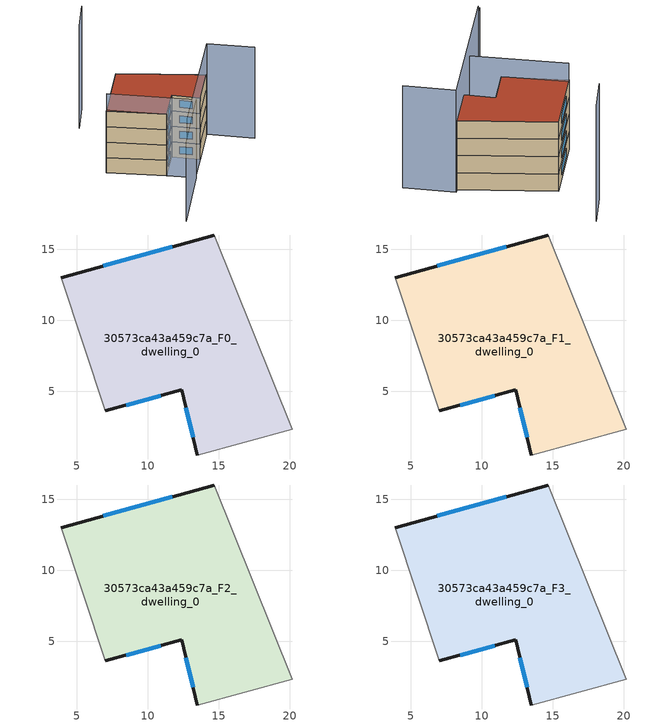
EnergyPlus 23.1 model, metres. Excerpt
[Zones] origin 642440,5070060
30573ca43a459c7a_F0_dwelling_0
 floor ground (EU_floor_Construction): 14.69,16.01 20.19,2.3 13.49,0.5 12.39,5.1 6.98,3.6 3.89,13.01 z0
 wall outside (EU_wall_Construction): 14.69,16.01 3.89,13.01 / 6.98,3.6 12.39,5.1 13.49,0.5 z0:3
 wall adiabatic (EU_wall_Construction): 3.89,13.01 6.98,3.6 / 13.49,0.5 20.19,2.3 14.69,16.01 z0:3
 window (EU_Window_Construction): 11.72,15.18 6.86,13.84 / 12.69,3.83 13.19,1.76 / 8.47,4.01 10.9,4.69 z0.83:2.17
30573ca43a459c7a_F1_dwelling_0
 floor to 30573ca43a459c7a_F0_dwelling_0 (EU_floor_Construction): 14.69,16.01 20.19,2.3 13.49,0.5 12.39,5.1 6.98,3.6 3.89,13.01 z3
 wall outside (EU_wall_Construction): 14.69,16.01 3.89,13.01 / 6.98,3.6 12.39,5.1 13.49,0.5 z3:6
 wall adiabatic (EU_wall_Construction): 3.89,13.01 6.98,3.6 / 13.49,0.5 20.19,2.3 14.69,16.01 z3:6
 window (EU_Window_Construction): 11.72,15.18 6.86,13.84 / 12.69,3.83 13.19,1.76 / 8.47,4.01 10.9,4.69 z3.83:5.17
30573ca43a459c7a_F2_dwelling_0
 floor to 30573ca43a459c7a_F1_dwelling_0 (EU_floor_Construction): 14.69,16.01 20.19,2.3 13.49,0.5 12.39,5.1 6.98,3.6 3.89,13.01 z6
 wall outside (EU_wall_Construction): 14.69,16.01 3.89,13.01 / 6.98,3.6 12.39,5.1 13.49,0.5 z6:9
 wall adiabatic (EU_wall_Construction): 3.89,13.01 6.98,3.6 / 13.49,0.5 20.19,2.3 14.69,16.01 z6:9
 window (EU_Window_Construction): 11.72,15.18 6.86,13.84 / 12.69,3.83 13.19,1.76 / 8.47,4.01 10.9,4.69 z6.83:8.17
30573ca43a459c7a_F3_dwelling_0
 floor to 30573ca43a459c7a_F2_dwelling_0 (EU_floor_Construction): 14.69,16.01 20.19,2.3 13.49,0.5 12.39,5.1 6.98,3.6 3.89,13.01 z9
 wall outside (EU_wall_Construction): 14.69,16.01 3.89,13.01 / 6.98,3.6 12.39,5.1 13.49,0.5 z9:12
 wall adiabatic (EU_wall_Construction): 3.89,13.01 6.98,3.6 / 13.49,0.5 20.19,2.3 14.69,16.01 z9:12
 window (EU_Window_Construction): 11.72,15.18 6.86,13.84 / 12.69,3.83 13.19,1.76 / 8.47,4.01 10.9,4.69 z9.83:11.17
 roof outside (EU_roof_Construction): 20.19,2.3 14.69,16.01 3.89,13.01 6.98,3.6 12.39,5.1 13.49,0.5 z12
shading: -0.84,-3.35 20.76,2.45 / 20.76,2.45 22.79,-5.11 z0:17.7; 4.27,13.12 8.3,-1 / 8.3,-1 -4,-4.51 z0:15.2; 19.7,24.11 14.19,22.2 z0:20
[Building]
EU S2 Campaign: North Axis=0; Terrain=City; Solar Distribution=FullExterior
[Site:Location]
Lyon-Bron: Latitude=45.75; Longitude=5; Time Zone=1; Elevation=198
[SizingPeriod:WeatherFileDays]
AnnualSizingPeriod: Begin Month=1; Begin Day of Month=1; End Month=12; End Day of Month=31; Day of Week for Start Day=Monday; Use Weather File Daylight Saving Period=No; Use Weather File Rain and Snow Indicators=No
[MATERIAL]
EU_InternalMass_Material: Roughness=MediumRough; Thickness=0.1; Conductivity=1; Density=1800; Specific Heat=900; Thermal Absorptance=0.9; Solar Absorptance=0.7; Visible Absorptance=0.7
[MATERIAL:NOMASS] Roughness=MediumRough; Thermal Absorptance=0.9; Solar Absorptance=0.7; Visible Absorptance=0.7
Name | Thermal Resistance
EU_wall_NoMass | 0.87146
EU_roof_NoMass | 0.842276
EU_floor_NoMass | 0.496999
[WINDOWMATERIAL:SIMPLEGLAZINGSYSTEM]
EU_Window_SimpleGlazing: UFactor=2.2525; Solar Heat Gain Coefficient=0.76; Visible Transmittance=0.76
[CONSTRUCTION]
EU_wall_Construction: EU_wall_NoMass
EU_roof_Construction: EU_roof_NoMass
EU_floor_Construction: EU_floor_NoMass
EU_InternalMass_Construction: EU_InternalMass_Material
EU_Window_Construction: EU_Window_SimpleGlazing
[ZONE] Type=1; Multiplier=1; Ceiling Height=autocalculate; Floor Area=autocalculate; Part of Total Floor Area=Yes
Name | Volume
30573ca43a459c7a_F0_dwelling_0; 30573ca43a459c7a_F1_dwelling_0; 30573ca43a459c7a_F2_dwelling_0 | 436.351
30573ca43a459c7a_F3_dwelling_0 | 872.703
[INTERNALMASS] Construction=EU_InternalMass_Construction; Surface Area=145.45
Name | Zone or ZoneList
30573ca43a459c7a_F0_dwelling_0_EU_InternalMass | 30573ca43a459c7a_F0_dwelling_0
30573ca43a459c7a_F1_dwelling_0_EU_InternalMass | 30573ca43a459c7a_F1_dwelling_0
30573ca43a459c7a_F2_dwelling_0_EU_InternalMass | 30573ca43a459c7a_F2_dwelling_0
30573ca43a459c7a_F3_dwelling_0_EU_InternalMass | 30573ca43a459c7a_F3_dwelling_0
[OTHEREQUIPMENT] Fuel Type=Electricity; Design Level Calculation Method=Watts/Area; Power per Zone Floor Area=1; Fraction Latent=0; Fraction Radiant=0; Fraction Lost=0; Carbon Dioxide Generation Rate=0; EndUse Subcategory=EU_Step8_InternalGains
Name | Zone or ZoneList or Space or SpaceList | Schedule
EU_Step8_InternalGain_30573ca43a459c7a_F0_dwelling_0_f000 | 30573ca43a459c7a_F0_dwelling_0 | EU_Step8_GainSchedule_30573ca43a459c7a_F0_dwelling_0_f000
EU_Step8_InternalGain_30573ca43a459c7a_F1_dwelling_0_f000 | 30573ca43a459c7a_F1_dwelling_0 | EU_Step8_GainSchedule_30573ca43a459c7a_F1_dwelling_0_f000
EU_Step8_InternalGain_30573ca43a459c7a_F2_dwelling_0_f000 | 30573ca43a459c7a_F2_dwelling_0 | EU_Step8_GainSchedule_30573ca43a459c7a_F2_dwelling_0_f000
EU_Step8_InternalGain_30573ca43a459c7a_F3_dwelling_0_f000 | 30573ca43a459c7a_F3_dwelling_0 | EU_Step8_GainSchedule_30573ca43a459c7a_F3_dwelling_0_f000
[ZONEVENTILATION:DESIGNFLOWRATE] Schedule=EU_AlwaysOn; Design Flow Rate Calculation Method=AirChanges/Hour; Air Changes per Hour=0.425; Ventilation Type=Natural; Fan Pressure Rise=0; Fan Total Efficiency=1; Constant Term Coefficient=1; Temperature Term Coefficient=0; Velocity Term Coefficient=0; Velocity Squared Term Coefficient=0; Minimum Indoor Temperature=-100; Maximum Indoor Temperature=100; Delta Temperature=-100; Minimum Outdoor Temperature=-100; Maximum Outdoor Temperature=100; Maximum Wind Speed=40
Name | Zone or ZoneList or Space or SpaceList
EU_ConstantAir_30573ca43a459c7a_F0_dwelling_0 | 30573ca43a459c7a_F0_dwelling_0
EU_ConstantAir_30573ca43a459c7a_F1_dwelling_0 | 30573ca43a459c7a_F1_dwelling_0
EU_ConstantAir_30573ca43a459c7a_F2_dwelling_0 | 30573ca43a459c7a_F2_dwelling_0
EU_ConstantAir_30573ca43a459c7a_F3_dwelling_0 | 30573ca43a459c7a_F3_dwelling_0
[HVACTEMPLATE:THERMOSTAT] Constant Heating Setpoint=20; Constant Cooling Setpoint=50
EU_HeatOnly_30573ca43a459c7a_F0_dwelling_0; EU_HeatOnly_30573ca43a459c7a_F1_dwelling_0; EU_HeatOnly_30573ca43a459c7a_F2_dwelling_0; EU_HeatOnly_30573ca43a459c7a_F3_dwelling_0
[HVACTEMPLATE:ZONE:IDEALLOADSAIRSYSTEM] System Availability Schedule=EU_AlwaysOn; Maximum Heating Supply Air Temperature=50; Minimum Cooling Supply Air Temperature=13; Maximum Heating Supply Air Humidity Ratio=0.0156; Minimum Cooling Supply Air Humidity Ratio=0.0077; Heating Limit=NoLimit; Cooling Limit=NoLimit; Heating Availability Schedule=EU_AlwaysOn; Cooling Availability Schedule=EU_CoolingOff; Dehumidification Control Type=ConstantSensibleHeatRatio; Cooling Sensible Heat Ratio=0.7; Dehumidification Setpoint=60; Humidification Control Type=None; Humidification Setpoint=30; Outdoor Air Method=None; Outdoor Air Flow Rate per Person=0.00944; Outdoor Air Flow Rate per Zone Floor Area=0; Outdoor Air Flow Rate per Zone=0; Demand Controlled Ventilation Type=None; Outdoor Air Economizer Type=NoEconomizer; Heat Recovery Type=None; Sensible Heat Recovery Effectiveness=0.7; Latent Heat Recovery Effectiveness=0.65
Name | Template Thermostat
30573ca43a459c7a_F0_dwelling_0 | EU_HeatOnly_30573ca43a459c7a_F0_dwelling_0
30573ca43a459c7a_F1_dwelling_0 | EU_HeatOnly_30573ca43a459c7a_F1_dwelling_0
30573ca43a459c7a_F2_dwelling_0 | EU_HeatOnly_30573ca43a459c7a_F2_dwelling_0
30573ca43a459c7a_F3_dwelling_0 | EU_HeatOnly_30573ca43a459c7a_F3_dwelling_0
[SIZING:ZONE] Zone Cooling Design Supply Air Temperature Input Method=SupplyAirTemperature; Zone Cooling Design Supply Air Temperature=13; Zone Heating Design Supply Air Temperature Input Method=SupplyAirTemperature; Zone Heating Design Supply Air Temperature=50; Zone Cooling Design Supply Air Humidity Ratio=0.008; Zone Heating Design Supply Air Humidity Ratio=0.008; Cooling Design Air Flow Method=DesignDay; Cooling Design Air Flow Rate=0; Cooling Minimum Air Flow per Zone Floor Area=0.000762; Cooling Minimum Air Flow=0; Cooling Minimum Air Flow Fraction=0.2; Heating Design Air Flow Method=DesignDay; Heating Design Air Flow Rate=0; Heating Maximum Air Flow per Zone Floor Area=0.002032; Heating Maximum Air Flow=0.141576; Heating Maximum Air Flow Fraction=0.3; Account for Dedicated Outdoor Air System=No; Dedicated Outdoor Air System Control Strategy=NeutralSupplyAir; Dedicated Outdoor Air Low Setpoint Temperature for Design=autosize; Dedicated Outdoor Air High Setpoint Temperature for Design=autosize; Zone Load Sizing Method=Sensible Load Only No Latent Load; Zone Latent Cooling Design Supply Air Humidity Ratio Input Method=HumidityRatioDifference; Zone Cooling Design Supply Air Humidity Ratio Difference=0.005; Zone Latent Heating Design Supply Air Humidity Ratio Input Method=HumidityRatioDifference; Zone Humidification Design Supply Air Humidity Ratio Difference=0.005
30573ca43a459c7a_F0_dwelling_0; 30573ca43a459c7a_F1_dwelling_0; 30573ca43a459c7a_F2_dwelling_0; 30573ca43a459c7a_F3_dwelling_0
[SCHEDULE:CONSTANT]
Name | Hourly Value
EU_AlwaysOn | 1
EU_CoolingOff | 0
[SCHEDULE:FILE] Column Number=1; Rows to Skip at Top=0; Number of Hours of Data=8760; Column Separator=Comma; Interpolate to Timestep=No; Minutes per Item=60; Adjust Schedule for Daylight Savings=Yes
Name | File
EU_Step8_GainSchedule_30573ca43a459c7a_F0_dwelling_0_f000 | ../../schedules/30573ca43a459c7a/30573ca43a459c7a_F0_dwelling_0_f000_gain.csv
EU_Step8_GainSchedule_30573ca43a459c7a_F1_dwelling_0_f000 | ../../schedules/30573ca43a459c7a/30573ca43a459c7a_F1_dwelling_0_f000_gain.csv
EU_Step8_GainSchedule_30573ca43a459c7a_F2_dwelling_0_f000 | ../../schedules/30573ca43a459c7a/30573ca43a459c7a_F2_dwelling_0_f000_gain.csv
EU_Step8_GainSchedule_30573ca43a459c7a_F3_dwelling_0_f000 | ../../schedules/30573ca43a459c7a/30573ca43a459c7a_F3_dwelling_0_f000_gain.csv
